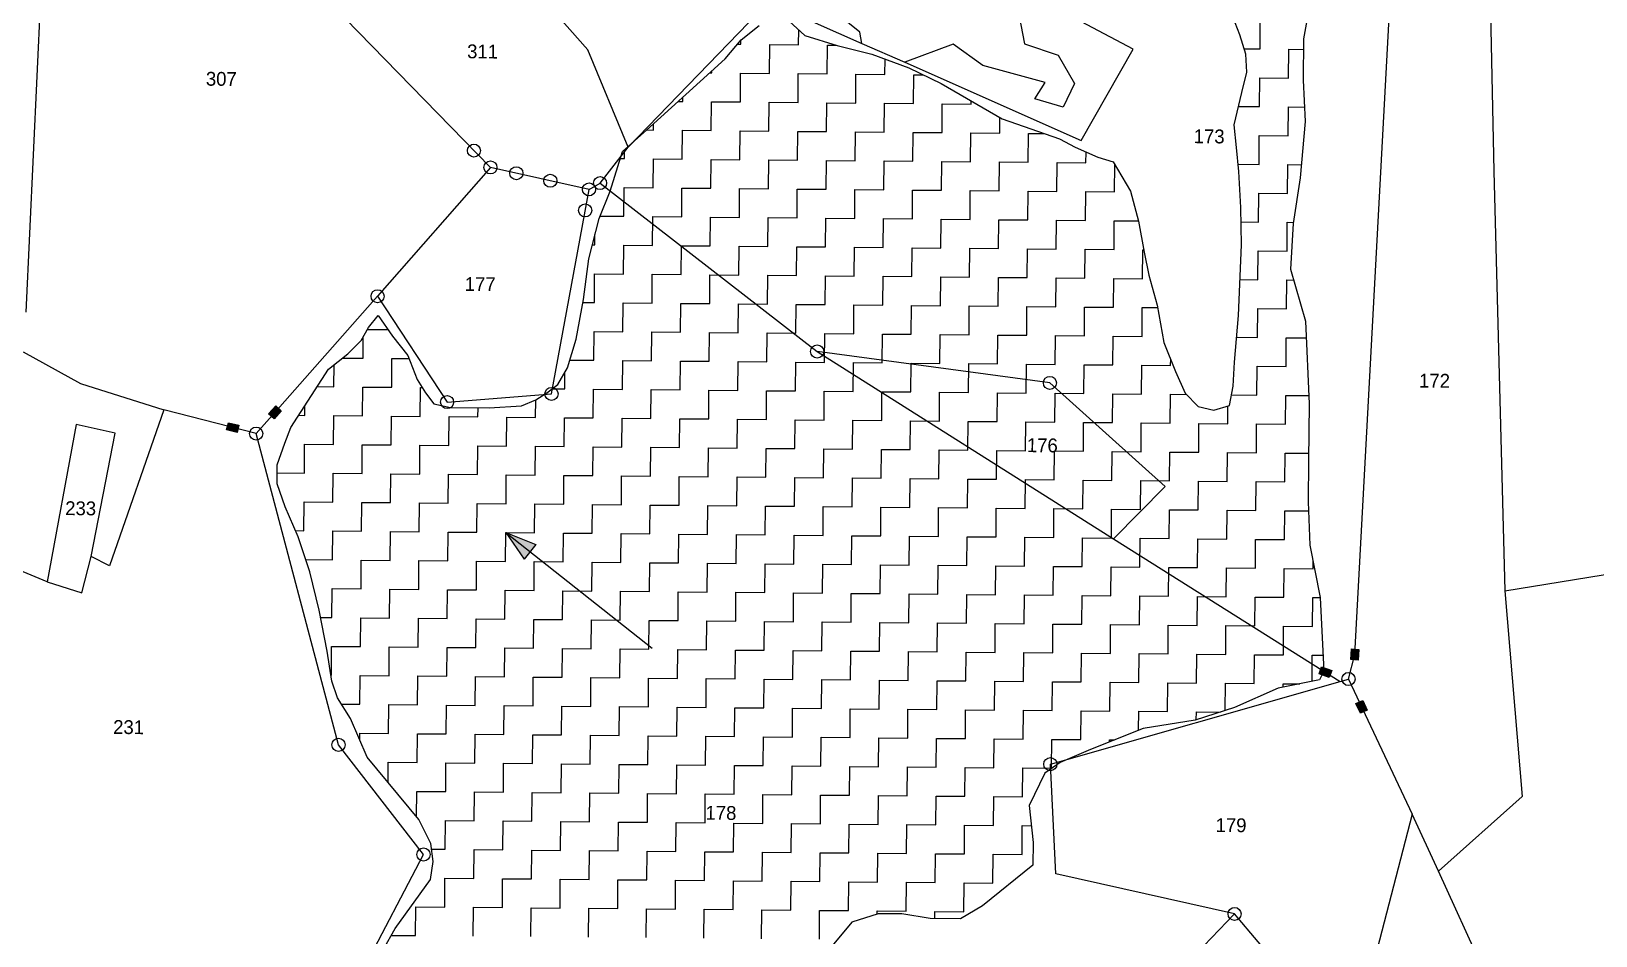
# Model space of a CAD drawing. Header units: metres. Extents: x 286188 to 288650, y 2015524 to 2018848.
# Drawn here: x 286714 to 287240, y 2017136 to 2017440 of the extents above; entities that cross this region are included whole.
import ezdxf
from ezdxf.enums import TextEntityAlignment as Align

# ---------------------------------------------------------------- set-up
doc = ezdxf.new("R2010")
doc.units = ezdxf.units.M
doc.header["$MEASUREMENT"] = 0
for name, color, linetype in [('POLY_HATCH', 12, 'Continuous'), ('POLY_PARCEL', 6, 'Continuous'), ('TEXT_PARCEL', 7, 'Continuous')]:
    doc.layers.add(name, color=color, linetype=linetype)
doc.styles.add('TEXT_MAP', font='', dxfattribs={"height": 1.8})
doc.styles.get('TEXT_MAP').set_extended_font_data('Kruti Dev 050')

msp = doc.modelspace()

# ---------------------------------------------------------------- hatches: boundary and pattern name
for points in [[(286798.51, 2017312.84), (286796.65, 2017314.48), (286794.27, 2017311.79), (286796.13, 2017310.14)], [(286780.77, 2017308.86), (286780.15, 2017306.45), (286783.64, 2017305.56), (286784.26, 2017307.97)], [(287160.74, 2017232.67), (287158.26, 2017232.8), (287158.07, 2017229.21), (287160.55, 2017229.07)], [(287148.23, 2017226.79), (287147.36, 2017224.46), (287150.73, 2017223.21), (287151.6, 2017225.54)], [(287161.3, 2017211.19), (287163.55, 2017212.25), (287162.02, 2017215.5), (287159.76, 2017214.44)]]:
    msp.add_hatch(color=256).paths.add_polyline_path(points)
h = msp.add_hatch(color=256)
h.paths.add_polyline_path([(286882.13, 2017265.48), (286884.11, 2017267.97), (286873.96, 2017271.93)])
h.paths.add_polyline_path([(286873.96, 2017271.93), (286880.16, 2017262.98), (286882.13, 2017265.48)])

# ---------------------------------------------------------------- linework, layer by layer
for points in [[(286794.27, 2017311.79), (286796.65, 2017314.48), (286798.51, 2017312.84), (286796.13, 2017310.14)], [(286783.64, 2017305.56), (286780.15, 2017306.45), (286780.77, 2017308.86), (286784.26, 2017307.97)], [(287158.07, 2017229.21), (287158.26, 2017232.8), (287160.74, 2017232.67), (287160.55, 2017229.07)], [(287150.73, 2017223.21), (287147.36, 2017224.46), (287148.23, 2017226.79), (287151.6, 2017225.54)], [(287162.02, 2017215.5), (287163.55, 2017212.25), (287161.3, 2017211.19), (287159.76, 2017214.44)]]:
    msp.add_lwpolyline(points, close=True)
for points in [[(286873.96, 2017271.93), (286923.17, 2017233.04)], [(286873.96, 2017271.93), (286880.16, 2017262.98)], [(286873.96, 2017271.93), (286884.11, 2017267.97)], [(286884.11, 2017267.97), (286880.16, 2017262.98)]]:
    msp.add_lwpolyline(points)
for centre in [(286863.28, 2017400.3), (286868.8, 2017394.65), (286877.53, 2017392.71), (286888.95, 2017390.17), (286901.95, 2017387.28), (286905.66, 2017389.4), (286900.65, 2017380.22), (286830.88, 2017351.35), (286978.65, 2017332.8), (286889.33, 2017318.54), (287056.89, 2017322.23), (286854.24, 2017315.79), (286790.07, 2017305.19), (287157.24, 2017222.7), (286817.75, 2017200.57), (287057.03, 2017194.09), (286846.33, 2017163.73), (287118.97, 2017143.73)]:
    msp.add_circle(centre, 2.2)
at = {"layer": 'POLY_HATCH'}
for p, q in [((287144.47, 2017451), (287142.16, 2017437.88)), ((286953.07, 2017437.54), (286959.17, 2017442.33)), ((286969.27, 2017443.85), (286974.47, 2017438.96)), ((287120.75, 2017439.22), (287118.39, 2017445.29)), ((286947.77, 2017431.14), (286953.07, 2017437.54)), ((286974.47, 2017438.96), (286985.33, 2017435.64)), ((287122.71, 2017432.75), (287120.75, 2017439.22)), ((287142.16, 2017437.88), (287142.04, 2017424)), ((286921.33, 2017407.18), (286947.77, 2017431.14)), ((286985.33, 2017435.64), (286997.01, 2017432.71)), ((286997.01, 2017432.71), (287009.48, 2017428.16)), ((287123.06, 2017426.69), (287122.71, 2017432.75)), ((287009.48, 2017428.16), (287020.32, 2017422.82)), ((287121.38, 2017419.85), (287123.06, 2017426.69)), ((287020.32, 2017422.82), (287040.79, 2017410.94)), ((287142.04, 2017424), (287142.64, 2017410.12)), ((287118.87, 2017408.99), (287121.38, 2017419.85)), ((287040.79, 2017410.94), (287060.1, 2017404.32)), ((287142.64, 2017410.12), (287141.01, 2017391.15)), ((286913.19, 2017400), (286921.33, 2017407.18)), ((287060.1, 2017404.32), (287065.32, 2017401.45)), ((287119.6, 2017401.32), (287118.87, 2017408.99)), ((286909.04, 2017386.73), (286913.19, 2017400)), ((287065.32, 2017401.45), (287072.95, 2017398.15)), ((287120.34, 2017393.25), (287119.6, 2017401.32)), ((287072.95, 2017398.15), (287078.18, 2017396.49)), ((287078.18, 2017396.49), (287083.96, 2017386.72)), ((287121.03, 2017381.15), (287120.34, 2017393.25)), ((287141.01, 2017391.15), (287138.68, 2017375.83)), ((286905.32, 2017377.49), (286909.04, 2017386.73)), ((287083.96, 2017386.72), (287086.7, 2017376.62)), ((287121.33, 2017368.64), (287121.03, 2017381.15)), ((286901.89, 2017363.96), (286905.32, 2017377.49)), ((287086.7, 2017376.62), (287088.62, 2017366.12)), ((287138.68, 2017375.83), (287137.81, 2017360.5)), ((287120.3, 2017344.86), (287121.33, 2017368.64)), ((286900.15, 2017350.27), (286901.89, 2017363.96)), ((287088.62, 2017366.12), (287090.16, 2017358.44)), ((287090.16, 2017358.44), (287092.9, 2017348.33)), ((287137.81, 2017360.5), (287142.77, 2017342.93)), ((286897.61, 2017336.98), (286900.15, 2017350.27)), ((287092.9, 2017348.33), (287095.21, 2017335.81)), ((286827.84, 2017340.84), (286831.11, 2017344.84)), ((286831.11, 2017344.84), (286835.89, 2017337.94)), ((287118.95, 2017329.15), (287120.3, 2017344.86)), ((287142.77, 2017342.93), (287143.98, 2017315.16)), ((286820.9, 2017332.03), (286825.38, 2017336.43)), ((286825.38, 2017336.43), (286827.84, 2017340.84)), ((286835.89, 2017337.94), (286841.07, 2017331.44)), ((286894.7, 2017327.33), (286897.61, 2017336.98)), ((287095.21, 2017335.81), (287099.15, 2017326.1)), ((286814.4, 2017326.85), (286820.9, 2017332.03)), ((286841.07, 2017331.44), (286844.23, 2017323.35)), ((286801.72, 2017307.2), (286814.4, 2017326.85)), ((286891.42, 2017321.71), (286894.7, 2017327.33)), ((287099.15, 2017326.1), (287102.31, 2017318.81)), ((287118.47, 2017321.09), (287118.95, 2017329.15)), ((286844.23, 2017323.35), (286847.01, 2017318.89)), ((286887.76, 2017318.93), (286891.42, 2017321.71)), ((287117.21, 2017314.64), (287118.47, 2017321.09)), ((286847.01, 2017318.89), (286849.8, 2017315.24)), ((286849.8, 2017315.24), (286855.44, 2017313.97)), ((286879.25, 2017314.57), (286884.11, 2017316.54)), ((286884.11, 2017316.54), (286887.76, 2017318.93)), ((287102.31, 2017318.81), (287106.71, 2017314.34)), ((287143.98, 2017315.16), (287143.81, 2017296.18)), ((286855.44, 2017313.97), (286868.35, 2017313.86)), ((286868.35, 2017313.86), (286879.25, 2017314.57)), ((287106.71, 2017314.34), (287111.95, 2017313.08)), ((287111.95, 2017313.08), (287117.21, 2017314.64)), ((286799.65, 2017301.98), (286801.72, 2017307.2)), ((286797.17, 2017294.74), (286799.65, 2017301.98)), ((286797.11, 2017288.29), (286797.17, 2017294.74)), ((287143.81, 2017296.18), (287143.68, 2017282.3)), ((286799.86, 2017280.6), (286797.11, 2017288.29)), ((286804.21, 2017270.48), (286799.86, 2017280.6)), ((287143.68, 2017282.3), (287144.28, 2017267.69)), ((286808.14, 2017258.75), (286804.21, 2017270.48)), ((287144.28, 2017267.69), (287147.77, 2017250.13)), ((286811.25, 2017245.82), (286808.14, 2017258.75)), ((287147.77, 2017250.13), (287149.01, 2017225.29)), ((286813.95, 2017232.09), (286811.25, 2017245.82)), ((286815.47, 2017221.99), (286813.95, 2017232.09)), ((286817.44, 2017216.33), (286815.47, 2017221.99)), ((287147.52, 2017222.38), (287133.61, 2017219.58)), ((287149.01, 2017225.29), (287147.52, 2017222.38)), ((286821.81, 2017209.43), (286817.44, 2017216.33)), ((287133.61, 2017219.58), (287118.94, 2017213.14)), ((287118.94, 2017213.14), (287105.75, 2017208.88)), ((286827.35, 2017196.48), (286821.81, 2017209.43)), ((287088.18, 2017206.12), (287070.58, 2017198.97)), ((287105.75, 2017208.88), (287088.18, 2017206.12)), ((286844.8, 2017175.49), (286827.35, 2017196.48)), ((287060.31, 2017194.68), (287055.16, 2017191.08)), ((287070.58, 2017198.97), (287060.31, 2017194.68)), ((287055.16, 2017191.08), (287049.95, 2017180.17)), ((287049.95, 2017180.17), (287051.3, 2017167.74)), ((286848.76, 2017167.39), (286844.8, 2017175.49)), ((287051.3, 2017167.74), (287051.15, 2017160.15)), ((286849.52, 2017161.33), (286848.76, 2017167.39)), ((286848.65, 2017155.29), (286849.52, 2017161.33)), ((287051.15, 2017160.15), (287034.22, 2017146.43)), ((286836.81, 2017138.86), (286848.65, 2017155.29)), ((286999.11, 2017143.82), (286990.32, 2017140.98)), ((287007.15, 2017143.75), (286999.11, 2017143.82)), ((287016.64, 2017142.2), (287007.15, 2017143.75)), ((287026.87, 2017142.11), (287016.64, 2017142.2)), ((287034.22, 2017146.43), (287026.87, 2017142.11)), ((286824.51, 2017117.2), (286836.81, 2017138.86)), ((286990.32, 2017140.98), (286983.67, 2017133.01))]:
    msp.add_line(p, q, dxfattribs=at)
at = {"layer": 'POLY_HATCH', "linetype": 'Continuous'}
for p, q in [((287127.52, 2017434.47), (287127.61, 2017444.16)), ((286951.84, 2017436.05), (286953.01, 2017436.04)), ((286953.01, 2017436.04), (286953.02, 2017437.48)), ((286962.62, 2017426.26), (286962.71, 2017435.96)), ((286962.71, 2017435.96), (286972.4, 2017435.87)), ((286972.4, 2017435.87), (286972.45, 2017440.86)), ((286982.01, 2017426.09), (286982.1, 2017435.78)), ((286982.1, 2017435.78), (286984.96, 2017435.75)), ((287001.4, 2017425.91), (287001.45, 2017431.09)), ((287122.18, 2017434.51), (287127.52, 2017434.47)), ((287137.13, 2017424.68), (287137.21, 2017434.38)), ((287137.21, 2017434.38), (287142.13, 2017434.33)), ((286942.59, 2017426.44), (286943.23, 2017426.44)), ((286943.23, 2017426.44), (286943.23, 2017427.03)), ((286952.84, 2017416.65), (286952.92, 2017426.35)), ((286952.92, 2017426.35), (286962.62, 2017426.26)), ((286972.23, 2017416.48), (286972.31, 2017426.17)), ((286972.31, 2017426.17), (286982.01, 2017426.09)), ((286991.62, 2017416.3), (286991.7, 2017426)), ((286991.7, 2017426), (287001.4, 2017425.91)), ((287011.01, 2017416.13), (287011.09, 2017425.82)), ((287011.09, 2017425.82), (287014.29, 2017425.79)), ((287127.34, 2017415.08), (287127.43, 2017424.77)), ((287127.43, 2017424.77), (287137.13, 2017424.68)), ((286931.99, 2017416.84), (286933.45, 2017416.83)), ((286933.45, 2017416.83), (286933.46, 2017418.17)), ((286943.05, 2017407.05), (286943.14, 2017416.74)), ((286943.14, 2017416.74), (286952.84, 2017416.65)), ((286962.44, 2017406.87), (286962.53, 2017416.57)), ((286962.53, 2017416.57), (286972.23, 2017416.48)), ((286981.83, 2017406.7), (286981.92, 2017416.39)), ((286981.92, 2017416.39), (286991.62, 2017416.3)), ((287001.22, 2017406.52), (287001.31, 2017416.22)), ((287001.31, 2017416.22), (287011.01, 2017416.13)), ((287020.61, 2017406.35), (287020.7, 2017416.04)), ((287020.7, 2017416.04), (287030.4, 2017415.95)), ((287030.4, 2017415.95), (287030.4, 2017416.97)), ((287120.29, 2017415.14), (287127.34, 2017415.08)), ((287136.95, 2017405.29), (287137.04, 2017414.99)), ((287137.04, 2017414.99), (287142.43, 2017414.94)), ((287040, 2017406.17), (287040.05, 2017411.37)), ((286921.39, 2017407.24), (286923.66, 2017407.22)), ((286923.66, 2017407.22), (286923.68, 2017409.32)), ((286933.27, 2017397.44), (286933.36, 2017407.13)), ((286933.36, 2017407.13), (286943.05, 2017407.05)), ((286952.66, 2017397.26), (286952.75, 2017406.96)), ((286952.75, 2017406.96), (286962.44, 2017406.87)), ((286972.05, 2017397.09), (286972.14, 2017406.78)), ((286972.14, 2017406.78), (286981.83, 2017406.7)), ((286991.44, 2017396.91), (286991.53, 2017406.61)), ((286991.53, 2017406.61), (287001.22, 2017406.52)), ((287010.83, 2017396.74), (287010.92, 2017406.43)), ((287010.92, 2017406.43), (287020.61, 2017406.35)), ((287030.22, 2017396.56), (287030.31, 2017406.26)), ((287030.31, 2017406.26), (287040, 2017406.17)), ((287049.61, 2017396.39), (287049.7, 2017406.08)), ((287049.7, 2017406.08), (287055.09, 2017406.03)), ((287127.17, 2017395.69), (287127.26, 2017405.38)), ((287127.26, 2017405.38), (287136.95, 2017405.29)), ((286913.88, 2017397.61), (286913.91, 2017400.63)), ((287069, 2017396.21), (287069.03, 2017399.84)), ((286912.45, 2017397.63), (286913.88, 2017397.61)), ((286923.49, 2017387.83), (286923.58, 2017397.53)), ((286923.58, 2017397.53), (286933.27, 2017397.44)), ((286942.88, 2017387.66), (286942.97, 2017397.35)), ((286942.97, 2017397.35), (286952.66, 2017397.26)), ((286962.27, 2017387.48), (286962.36, 2017397.18)), ((286962.36, 2017397.18), (286972.05, 2017397.09)), ((286981.66, 2017387.31), (286981.75, 2017397)), ((286981.75, 2017397), (286991.44, 2017396.91)), ((287001.05, 2017387.13), (287001.14, 2017396.83)), ((287001.14, 2017396.83), (287010.83, 2017396.74)), ((287020.44, 2017386.96), (287020.53, 2017396.65)), ((287020.53, 2017396.65), (287030.22, 2017396.56)), ((287039.83, 2017386.78), (287039.91, 2017396.48)), ((287039.91, 2017396.48), (287049.61, 2017396.39)), ((287059.22, 2017386.61), (287059.3, 2017396.3)), ((287059.3, 2017396.3), (287069, 2017396.21)), ((287078.61, 2017386.43), (287078.69, 2017395.64)), ((287120.11, 2017395.75), (287127.17, 2017395.69)), ((287136.78, 2017385.9), (287136.86, 2017395.6)), ((287136.86, 2017395.6), (287141.39, 2017395.56)), ((286913.71, 2017378.22), (286913.79, 2017387.92)), ((286913.79, 2017387.92), (286923.49, 2017387.83)), ((286933.1, 2017378.05), (286933.18, 2017387.74)), ((286933.18, 2017387.74), (286942.88, 2017387.66)), ((286952.49, 2017377.87), (286952.57, 2017387.57)), ((286952.57, 2017387.57), (286962.27, 2017387.48)), ((286971.88, 2017377.7), (286971.96, 2017387.39)), ((286971.96, 2017387.39), (286981.66, 2017387.31)), ((286991.27, 2017377.52), (286991.35, 2017387.22)), ((286991.35, 2017387.22), (287001.05, 2017387.13)), ((287010.66, 2017377.35), (287010.74, 2017387.04)), ((287010.74, 2017387.04), (287020.44, 2017386.96)), ((287030.04, 2017377.17), (287030.13, 2017386.87)), ((287030.13, 2017386.87), (287039.83, 2017386.78)), ((287049.43, 2017377), (287049.52, 2017386.69)), ((287049.52, 2017386.69), (287059.22, 2017386.61)), ((287068.82, 2017376.82), (287068.91, 2017386.52)), ((287068.91, 2017386.52), (287078.61, 2017386.43)), ((287126.99, 2017376.3), (287127.08, 2017385.99)), ((287127.08, 2017385.99), (287136.78, 2017385.9)), ((286905.65, 2017378.3), (286913.71, 2017378.22)), ((286923.31, 2017368.44), (286923.4, 2017378.14)), ((286923.4, 2017378.14), (286933.1, 2017378.05)), ((286942.7, 2017368.27), (286942.79, 2017377.96)), ((286942.79, 2017377.96), (286952.49, 2017377.87)), ((286962.09, 2017368.09), (286962.18, 2017377.79)), ((286962.18, 2017377.79), (286971.88, 2017377.7)), ((286981.48, 2017367.92), (286981.57, 2017377.61)), ((286981.57, 2017377.61), (286991.27, 2017377.52)), ((287000.87, 2017367.74), (287000.96, 2017377.44)), ((287000.96, 2017377.44), (287010.66, 2017377.35)), ((287020.26, 2017367.57), (287020.35, 2017377.26)), ((287020.35, 2017377.26), (287030.04, 2017377.17)), ((287039.65, 2017367.39), (287039.74, 2017377.09)), ((287039.74, 2017377.09), (287049.43, 2017377)), ((287059.04, 2017367.22), (287059.13, 2017376.91)), ((287059.13, 2017376.91), (287068.82, 2017376.82)), ((287078.43, 2017367.04), (287078.52, 2017376.74)), ((287078.52, 2017376.74), (287086.69, 2017376.66)), ((287121.15, 2017376.35), (287126.99, 2017376.3)), ((287136.6, 2017366.52), (287136.69, 2017376.21)), ((287136.69, 2017376.21), (287138.73, 2017376.19)), ((286903.07, 2017368.62), (286903.92, 2017368.62)), ((286903.92, 2017368.62), (286903.96, 2017372.1)), ((286913.53, 2017358.83), (286913.62, 2017368.53)), ((286913.62, 2017368.53), (286923.31, 2017368.44)), ((286932.92, 2017358.66), (286933.01, 2017368.35)), ((286933.01, 2017368.35), (286942.7, 2017368.27)), ((286952.31, 2017358.48), (286952.4, 2017368.18)), ((286952.4, 2017368.18), (286962.09, 2017368.09)), ((286971.7, 2017358.31), (286971.79, 2017368)), ((286971.79, 2017368), (286981.48, 2017367.92)), ((286991.09, 2017358.13), (286991.18, 2017367.83)), ((286991.18, 2017367.83), (287000.87, 2017367.74)), ((287010.48, 2017357.96), (287010.57, 2017367.65)), ((287010.57, 2017367.65), (287020.26, 2017367.57)), ((287029.87, 2017357.78), (287029.96, 2017367.48)), ((287029.96, 2017367.48), (287039.65, 2017367.39)), ((287049.26, 2017357.61), (287049.35, 2017367.3)), ((287049.35, 2017367.3), (287059.04, 2017367.22)), ((287068.65, 2017357.43), (287068.74, 2017367.13)), ((287068.74, 2017367.13), (287078.43, 2017367.04)), ((287088.04, 2017357.26), (287088.13, 2017366.95)), ((287088.13, 2017366.95), (287088.47, 2017366.95)), ((287126.82, 2017356.91), (287126.91, 2017366.6)), ((287126.91, 2017366.6), (287136.6, 2017366.52)), ((286903.75, 2017349.23), (286903.84, 2017358.92)), ((286903.84, 2017358.92), (286913.53, 2017358.83)), ((286923.14, 2017349.05), (286923.23, 2017358.75)), ((286923.23, 2017358.75), (286932.92, 2017358.66)), ((286942.53, 2017348.88), (286942.62, 2017358.57)), ((286942.62, 2017358.57), (286952.31, 2017358.48)), ((286961.92, 2017348.7), (286962.01, 2017358.4)), ((286962.01, 2017358.4), (286971.7, 2017358.31)), ((286981.31, 2017348.53), (286981.4, 2017358.22)), ((286981.4, 2017358.22), (286991.09, 2017358.13)), ((287000.7, 2017348.35), (287000.79, 2017358.05)), ((287000.79, 2017358.05), (287010.48, 2017357.96)), ((287020.09, 2017348.18), (287020.17, 2017357.87)), ((287020.17, 2017357.87), (287029.87, 2017357.78)), ((287039.48, 2017348), (287039.56, 2017357.7)), ((287039.56, 2017357.7), (287049.26, 2017357.61)), ((287058.87, 2017347.83), (287058.95, 2017357.52)), ((287058.95, 2017357.52), (287068.65, 2017357.43)), ((287078.26, 2017347.65), (287078.34, 2017357.35)), ((287078.34, 2017357.35), (287088.04, 2017357.26)), ((287120.82, 2017356.96), (287126.82, 2017356.91)), ((287136.43, 2017347.13), (287136.51, 2017356.82)), ((287136.51, 2017356.82), (287138.85, 2017356.8)), ((286899.96, 2017349.26), (286903.75, 2017349.23)), ((286913.36, 2017339.44), (286913.44, 2017349.14)), ((286913.44, 2017349.14), (286923.14, 2017349.05)), ((286932.75, 2017339.27), (286932.83, 2017348.96)), ((286932.83, 2017348.96), (286942.53, 2017348.88)), ((286952.14, 2017339.09), (286952.22, 2017348.79)), ((286952.22, 2017348.79), (286961.92, 2017348.7)), ((286971.53, 2017338.92), (286971.61, 2017348.61)), ((286971.61, 2017348.61), (286981.31, 2017348.53)), ((286990.92, 2017338.74), (286991, 2017348.44)), ((286991, 2017348.44), (287000.7, 2017348.35)), ((287010.3, 2017338.57), (287010.39, 2017348.26)), ((287010.39, 2017348.26), (287020.09, 2017348.18)), ((287029.69, 2017338.39), (287029.78, 2017348.09)), ((287029.78, 2017348.09), (287039.48, 2017348)), ((287049.08, 2017338.22), (287049.17, 2017347.91)), ((287049.17, 2017347.91), (287058.87, 2017347.83)), ((287068.47, 2017338.04), (287068.56, 2017347.74)), ((287068.56, 2017347.74), (287078.26, 2017347.65)), ((287087.86, 2017337.87), (287087.95, 2017347.56)), ((287087.95, 2017347.56), (287093.05, 2017347.52)), ((287126.64, 2017337.52), (287126.73, 2017347.21)), ((287126.73, 2017347.21), (287136.43, 2017347.13)), ((286826.02, 2017330.54), (286826.08, 2017337.68)), ((286827.5, 2017340.22), (286834.35, 2017340.16)), ((286903.57, 2017329.84), (286903.66, 2017339.53)), ((286903.66, 2017339.53), (286913.36, 2017339.44)), ((286922.96, 2017329.66), (286923.05, 2017339.36)), ((286923.05, 2017339.36), (286932.75, 2017339.27)), ((286942.35, 2017329.49), (286942.44, 2017339.18)), ((286942.44, 2017339.18), (286952.14, 2017339.09)), ((286961.74, 2017329.31), (286961.83, 2017339.01)), ((286961.83, 2017339.01), (286971.53, 2017338.92)), ((286981.13, 2017329.14), (286981.22, 2017338.83)), ((286981.22, 2017338.83), (286990.92, 2017338.74)), ((287000.52, 2017328.96), (287000.61, 2017338.66)), ((287000.61, 2017338.66), (287010.3, 2017338.57)), ((287019.91, 2017328.79), (287020, 2017338.48)), ((287020, 2017338.48), (287029.69, 2017338.39)), ((287039.3, 2017328.61), (287039.39, 2017338.31)), ((287039.39, 2017338.31), (287049.08, 2017338.22)), ((287058.69, 2017328.44), (287058.78, 2017338.13)), ((287058.78, 2017338.13), (287068.47, 2017338.04)), ((287078.08, 2017328.26), (287078.17, 2017337.96)), ((287078.17, 2017337.96), (287087.86, 2017337.87)), ((287119.68, 2017337.58), (287126.64, 2017337.52)), ((287136.25, 2017327.74), (287136.34, 2017337.43)), ((287136.34, 2017337.43), (287143.01, 2017337.37)), ((286819.11, 2017330.6), (286826.02, 2017330.54)), ((286816.23, 2017320.93), (286816.3, 2017328.36)), ((286835.62, 2017320.76), (286835.71, 2017330.45)), ((286835.71, 2017330.45), (286841.48, 2017330.4)), ((286893.79, 2017320.23), (286893.84, 2017325.86)), ((286895.48, 2017329.91), (286903.57, 2017329.84)), ((286913.18, 2017320.06), (286913.27, 2017329.75)), ((286913.27, 2017329.75), (286922.96, 2017329.66)), ((286932.57, 2017319.88), (286932.66, 2017329.57)), ((286932.66, 2017329.57), (286942.35, 2017329.49)), ((286951.96, 2017319.7), (286952.05, 2017329.4)), ((286952.05, 2017329.4), (286961.74, 2017329.31)), ((286971.35, 2017319.53), (286971.44, 2017329.22)), ((286971.44, 2017329.22), (286981.13, 2017329.14)), ((286990.74, 2017319.35), (286990.83, 2017329.05)), ((286990.83, 2017329.05), (287000.52, 2017328.96)), ((287010.13, 2017319.18), (287010.22, 2017328.87)), ((287010.22, 2017328.87), (287019.91, 2017328.79)), ((287029.52, 2017319), (287029.61, 2017328.7)), ((287029.61, 2017328.7), (287039.3, 2017328.61)), ((287048.91, 2017318.83), (287049, 2017328.52)), ((287049, 2017328.52), (287058.69, 2017328.44)), ((287068.3, 2017318.65), (287068.39, 2017328.35)), ((287068.39, 2017328.35), (287078.08, 2017328.26)), ((287087.69, 2017318.48), (287087.78, 2017328.17)), ((287087.78, 2017328.17), (287097.47, 2017328.09)), ((287097.47, 2017328.09), (287097.49, 2017330.19)), ((287126.47, 2017318.13), (287126.56, 2017327.82)), ((287126.56, 2017327.82), (287136.25, 2017327.74)), ((286810.61, 2017320.98), (286816.23, 2017320.93)), ((286825.84, 2017311.15), (286825.93, 2017320.84)), ((286825.93, 2017320.84), (286835.62, 2017320.76)), ((286845.23, 2017310.97), (286845.32, 2017320.67)), ((286845.32, 2017320.67), (286845.91, 2017320.66)), ((286889.52, 2017320.27), (286893.79, 2017320.23)), ((286903.4, 2017310.45), (286903.49, 2017320.14)), ((286903.49, 2017320.14), (286913.18, 2017320.06)), ((286884.01, 2017310.62), (286884.06, 2017316.52)), ((286922.79, 2017310.27), (286922.88, 2017319.97)), ((286922.88, 2017319.97), (286932.57, 2017319.88)), ((286942.18, 2017310.1), (286942.27, 2017319.79)), ((286942.27, 2017319.79), (286951.96, 2017319.7)), ((286961.57, 2017309.92), (286961.66, 2017319.62)), ((286961.66, 2017319.62), (286971.35, 2017319.53)), ((286980.96, 2017309.75), (286981.05, 2017319.44)), ((286981.05, 2017319.44), (286990.74, 2017319.35)), ((287000.35, 2017309.57), (287000.43, 2017319.27)), ((287000.43, 2017319.27), (287010.13, 2017319.18)), ((287019.74, 2017309.4), (287019.82, 2017319.09)), ((287019.82, 2017319.09), (287029.52, 2017319)), ((287039.13, 2017309.22), (287039.21, 2017318.92)), ((287039.21, 2017318.92), (287048.91, 2017318.83)), ((287058.52, 2017309.05), (287058.6, 2017318.74)), ((287058.6, 2017318.74), (287068.3, 2017318.65)), ((287077.91, 2017308.87), (287077.99, 2017318.57)), ((287077.99, 2017318.57), (287087.69, 2017318.48)), ((287097.3, 2017308.7), (287097.38, 2017318.39)), ((287097.38, 2017318.39), (287102.78, 2017318.34)), ((287117.91, 2017318.21), (287126.47, 2017318.13)), ((287136.08, 2017308.35), (287136.16, 2017318.04)), ((287136.16, 2017318.04), (287143.86, 2017317.97)), ((286804.39, 2017311.34), (286806.45, 2017311.32)), ((286806.45, 2017311.32), (286806.48, 2017314.58)), ((286816.06, 2017301.54), (286816.15, 2017311.24)), ((286816.15, 2017311.24), (286825.84, 2017311.15)), ((286835.45, 2017301.37), (286835.54, 2017311.06)), ((286835.54, 2017311.06), (286845.23, 2017310.97)), ((286854.84, 2017301.19), (286854.92, 2017310.89)), ((286854.92, 2017310.89), (286864.62, 2017310.8)), ((286864.62, 2017310.8), (286864.65, 2017313.89)), ((286874.23, 2017301.02), (286874.31, 2017310.71)), ((286874.31, 2017310.71), (286884.01, 2017310.62)), ((286893.62, 2017300.84), (286893.7, 2017310.54)), ((286893.7, 2017310.54), (286903.4, 2017310.45)), ((286913.01, 2017300.67), (286913.09, 2017310.36)), ((286913.09, 2017310.36), (286922.79, 2017310.27)), ((286932.4, 2017300.49), (286932.48, 2017310.19)), ((286932.48, 2017310.19), (286942.18, 2017310.1)), ((286951.79, 2017300.32), (286951.87, 2017310.01)), ((286951.87, 2017310.01), (286961.57, 2017309.92)), ((286971.18, 2017300.14), (286971.26, 2017309.83)), ((286971.26, 2017309.83), (286980.96, 2017309.75)), ((286990.56, 2017299.96), (286990.65, 2017309.66)), ((286990.65, 2017309.66), (287000.35, 2017309.57)), ((287009.95, 2017299.79), (287010.04, 2017309.48)), ((287010.04, 2017309.48), (287019.74, 2017309.4)), ((287116.69, 2017308.52), (287116.74, 2017314.51)), ((287029.34, 2017299.61), (287029.43, 2017309.31)), ((287029.43, 2017309.31), (287039.13, 2017309.22)), ((287048.73, 2017299.44), (287048.82, 2017309.13)), ((287048.82, 2017309.13), (287058.52, 2017309.05)), ((287068.12, 2017299.26), (287068.21, 2017308.96)), ((287068.21, 2017308.96), (287077.91, 2017308.87)), ((287087.51, 2017299.09), (287087.6, 2017308.78)), ((287087.6, 2017308.78), (287097.3, 2017308.7)), ((287106.9, 2017298.91), (287106.99, 2017308.61)), ((287106.99, 2017308.61), (287116.69, 2017308.52)), ((287126.29, 2017298.74), (287126.38, 2017308.43)), ((287126.38, 2017308.43), (287136.08, 2017308.35)), ((286806.28, 2017291.93), (286806.36, 2017301.63)), ((286806.36, 2017301.63), (286816.06, 2017301.54)), ((286825.67, 2017291.76), (286825.75, 2017301.45)), ((286825.75, 2017301.45), (286835.45, 2017301.37)), ((286845.05, 2017291.58), (286845.14, 2017301.28)), ((286845.14, 2017301.28), (286854.84, 2017301.19)), ((286864.44, 2017291.41), (286864.53, 2017301.1)), ((286864.53, 2017301.1), (286874.23, 2017301.02)), ((286883.83, 2017291.23), (286883.92, 2017300.93)), ((286883.92, 2017300.93), (286893.62, 2017300.84)), ((286903.22, 2017291.06), (286903.31, 2017300.75)), ((286903.31, 2017300.75), (286913.01, 2017300.67)), ((286922.61, 2017290.88), (286922.7, 2017300.58)), ((286922.7, 2017300.58), (286932.4, 2017300.49)), ((286942, 2017290.71), (286942.09, 2017300.4)), ((286942.09, 2017300.4), (286951.79, 2017300.32)), ((286961.39, 2017290.53), (286961.48, 2017300.23)), ((286961.48, 2017300.23), (286971.18, 2017300.14)), ((286980.78, 2017290.36), (286980.87, 2017300.05)), ((286980.87, 2017300.05), (286990.56, 2017299.96)), ((287000.17, 2017290.18), (287000.26, 2017299.88)), ((287000.26, 2017299.88), (287009.95, 2017299.79)), ((287019.56, 2017290.01), (287019.65, 2017299.7)), ((287019.65, 2017299.7), (287029.34, 2017299.61)), ((287038.95, 2017289.83), (287039.04, 2017299.53)), ((287039.04, 2017299.53), (287048.73, 2017299.44)), ((287058.34, 2017289.66), (287058.43, 2017299.35)), ((287058.43, 2017299.35), (287068.12, 2017299.26)), ((287077.73, 2017289.48), (287077.82, 2017299.18)), ((287077.82, 2017299.18), (287087.51, 2017299.09)), ((287097.12, 2017289.31), (287097.21, 2017299)), ((287097.21, 2017299), (287106.9, 2017298.91)), ((287116.51, 2017289.13), (287116.6, 2017298.83)), ((287116.6, 2017298.83), (287126.29, 2017298.74)), ((287135.9, 2017288.96), (287135.99, 2017298.65)), ((287135.99, 2017298.65), (287143.83, 2017298.58)), ((286797.14, 2017292.02), (286806.28, 2017291.93)), ((286815.88, 2017282.15), (286815.97, 2017291.85)), ((286815.97, 2017291.85), (286825.67, 2017291.76)), ((286835.27, 2017281.98), (286835.36, 2017291.67)), ((286835.36, 2017291.67), (286845.05, 2017291.58)), ((286854.66, 2017281.8), (286854.75, 2017291.5)), ((286854.75, 2017291.5), (286864.44, 2017291.41)), ((286874.05, 2017281.63), (286874.14, 2017291.32)), ((286874.14, 2017291.32), (286883.83, 2017291.23)), ((286893.44, 2017281.45), (286893.53, 2017291.15)), ((286893.53, 2017291.15), (286903.22, 2017291.06)), ((286912.83, 2017281.28), (286912.92, 2017290.97)), ((286912.92, 2017290.97), (286922.61, 2017290.88)), ((286932.22, 2017281.1), (286932.31, 2017290.8)), ((286932.31, 2017290.8), (286942, 2017290.71)), ((286951.61, 2017280.93), (286951.7, 2017290.62)), ((286951.7, 2017290.62), (286961.39, 2017290.53)), ((286971, 2017280.75), (286971.09, 2017290.45)), ((286971.09, 2017290.45), (286980.78, 2017290.36)), ((286990.39, 2017280.58), (286990.48, 2017290.27)), ((286990.48, 2017290.27), (287000.17, 2017290.18)), ((287009.78, 2017280.4), (287009.87, 2017290.09)), ((287009.87, 2017290.09), (287019.56, 2017290.01)), ((287029.17, 2017280.22), (287029.26, 2017289.92)), ((287029.26, 2017289.92), (287038.95, 2017289.83)), ((287048.56, 2017280.05), (287048.65, 2017289.74)), ((287048.65, 2017289.74), (287058.34, 2017289.66)), ((287067.95, 2017279.87), (287068.04, 2017289.57)), ((287068.04, 2017289.57), (287077.73, 2017289.48)), ((287087.34, 2017279.7), (287087.43, 2017289.39)), ((287087.43, 2017289.39), (287097.12, 2017289.31)), ((287106.73, 2017279.52), (287106.82, 2017289.22)), ((287106.82, 2017289.22), (287116.51, 2017289.13)), ((287126.12, 2017279.35), (287126.21, 2017289.04)), ((287126.21, 2017289.04), (287135.9, 2017288.96)), ((286806.1, 2017272.54), (286806.19, 2017282.24)), ((286806.19, 2017282.24), (286815.88, 2017282.15)), ((286825.49, 2017272.37), (286825.58, 2017282.06)), ((286825.58, 2017282.06), (286835.27, 2017281.98)), ((286844.88, 2017272.19), (286844.97, 2017281.89)), ((286844.97, 2017281.89), (286854.66, 2017281.8)), ((286864.27, 2017272.02), (286864.36, 2017281.71)), ((286864.36, 2017281.71), (286874.05, 2017281.63)), ((286883.66, 2017271.84), (286883.75, 2017281.54)), ((286883.75, 2017281.54), (286893.44, 2017281.45)), ((286903.05, 2017271.67), (286903.14, 2017281.36)), ((286903.14, 2017281.36), (286912.83, 2017281.28)), ((286922.44, 2017271.49), (286922.53, 2017281.19)), ((286922.53, 2017281.19), (286932.22, 2017281.1)), ((286941.83, 2017271.32), (286941.92, 2017281.01)), ((286941.92, 2017281.01), (286951.61, 2017280.93)), ((286961.22, 2017271.14), (286961.31, 2017280.84)), ((286961.31, 2017280.84), (286971, 2017280.75)), ((286980.61, 2017270.97), (286980.69, 2017280.66)), ((286980.69, 2017280.66), (286990.39, 2017280.58)), ((287000, 2017270.79), (287000.08, 2017280.49)), ((287000.08, 2017280.49), (287009.78, 2017280.4)), ((287019.39, 2017270.62), (287019.47, 2017280.31)), ((287019.47, 2017280.31), (287029.17, 2017280.22)), ((287038.78, 2017270.44), (287038.86, 2017280.14)), ((287038.86, 2017280.14), (287048.56, 2017280.05)), ((287058.17, 2017270.27), (287058.25, 2017279.96)), ((287058.25, 2017279.96), (287067.95, 2017279.87)), ((287077.56, 2017270.09), (287077.64, 2017279.79)), ((287077.64, 2017279.79), (287087.34, 2017279.7)), ((287096.95, 2017269.92), (287097.03, 2017279.61)), ((287097.03, 2017279.61), (287106.73, 2017279.52)), ((287116.34, 2017269.74), (287116.42, 2017279.44)), ((287116.42, 2017279.44), (287126.12, 2017279.35)), ((287135.72, 2017269.57), (287135.81, 2017279.26)), ((287135.81, 2017279.26), (287143.81, 2017279.19)), ((286803.31, 2017272.57), (286806.1, 2017272.54)), ((286815.71, 2017262.76), (286815.8, 2017272.46)), ((286815.8, 2017272.46), (286825.49, 2017272.37)), ((286835.1, 2017262.59), (286835.18, 2017272.28)), ((286835.18, 2017272.28), (286844.88, 2017272.19)), ((286854.49, 2017262.41), (286854.57, 2017272.11)), ((286854.57, 2017272.11), (286864.27, 2017272.02)), ((286873.88, 2017262.24), (286873.96, 2017271.93)), ((286873.96, 2017271.93), (286883.66, 2017271.84)), ((286893.27, 2017262.06), (286893.35, 2017271.76)), ((286893.35, 2017271.76), (286903.05, 2017271.67)), ((286912.66, 2017261.89), (286912.74, 2017271.58)), ((286912.74, 2017271.58), (286922.44, 2017271.49)), ((286932.05, 2017261.71), (286932.13, 2017271.41)), ((286932.13, 2017271.41), (286941.83, 2017271.32)), ((286951.44, 2017261.54), (286951.52, 2017271.23)), ((286951.52, 2017271.23), (286961.22, 2017271.14)), ((286970.82, 2017261.36), (286970.91, 2017271.06)), ((286970.91, 2017271.06), (286980.61, 2017270.97)), ((286990.21, 2017261.19), (286990.3, 2017270.88)), ((286990.3, 2017270.88), (287000, 2017270.79)), ((287009.6, 2017261.01), (287009.69, 2017270.71)), ((287009.69, 2017270.71), (287019.39, 2017270.62)), ((287028.99, 2017260.84), (287029.08, 2017270.53)), ((287029.08, 2017270.53), (287038.78, 2017270.44)), ((287048.38, 2017260.66), (287048.47, 2017270.35)), ((287048.47, 2017270.35), (287058.17, 2017270.27)), ((287067.77, 2017260.48), (287067.86, 2017270.18)), ((287067.86, 2017270.18), (287077.56, 2017270.09)), ((287087.16, 2017260.31), (287087.25, 2017270)), ((287087.25, 2017270), (287096.95, 2017269.92)), ((287106.55, 2017260.13), (287106.64, 2017269.83)), ((287106.64, 2017269.83), (287116.34, 2017269.74)), ((287125.94, 2017259.96), (287126.03, 2017269.65)), ((287126.03, 2017269.65), (287135.72, 2017269.57)), ((286806.77, 2017262.84), (286815.71, 2017262.76)), ((286825.31, 2017252.98), (286825.4, 2017262.67)), ((286825.4, 2017262.67), (286835.1, 2017262.59)), ((286844.7, 2017252.8), (286844.79, 2017262.5)), ((286844.79, 2017262.5), (286854.49, 2017262.41)), ((286864.09, 2017252.63), (286864.18, 2017262.32)), ((286864.18, 2017262.32), (286873.88, 2017262.24)), ((286883.48, 2017252.45), (286883.57, 2017262.15)), ((286883.57, 2017262.15), (286893.27, 2017262.06)), ((287145.33, 2017259.78), (287145.35, 2017262.29)), ((286902.87, 2017252.28), (286902.96, 2017261.97)), ((286902.96, 2017261.97), (286912.66, 2017261.89)), ((286922.26, 2017252.1), (286922.35, 2017261.8)), ((286922.35, 2017261.8), (286932.05, 2017261.71)), ((286941.65, 2017251.93), (286941.74, 2017261.62)), ((286941.74, 2017261.62), (286951.44, 2017261.54)), ((286961.04, 2017251.75), (286961.13, 2017261.45)), ((286961.13, 2017261.45), (286970.82, 2017261.36)), ((286980.43, 2017251.58), (286980.52, 2017261.27)), ((286980.52, 2017261.27), (286990.21, 2017261.19)), ((286999.82, 2017251.4), (286999.91, 2017261.1)), ((286999.91, 2017261.1), (287009.6, 2017261.01)), ((287019.21, 2017251.23), (287019.3, 2017260.92)), ((287019.3, 2017260.92), (287028.99, 2017260.84)), ((287038.6, 2017251.05), (287038.69, 2017260.75)), ((287038.69, 2017260.75), (287048.38, 2017260.66)), ((287057.99, 2017250.88), (287058.08, 2017260.57)), ((287058.08, 2017260.57), (287067.77, 2017260.48)), ((287077.38, 2017250.7), (287077.47, 2017260.4)), ((287077.47, 2017260.4), (287087.16, 2017260.31)), ((287096.77, 2017250.53), (287096.86, 2017260.22)), ((287096.86, 2017260.22), (287106.55, 2017260.13)), ((287116.16, 2017250.35), (287116.25, 2017260.05)), ((287116.25, 2017260.05), (287125.94, 2017259.96)), ((287135.55, 2017250.18), (287135.64, 2017259.87)), ((287135.64, 2017259.87), (287145.33, 2017259.78)), ((286815.53, 2017243.37), (286815.62, 2017253.07)), ((286815.62, 2017253.07), (286825.31, 2017252.98)), ((286834.92, 2017243.2), (286835.01, 2017252.89)), ((286835.01, 2017252.89), (286844.7, 2017252.8)), ((286854.31, 2017243.02), (286854.4, 2017252.72)), ((286854.4, 2017252.72), (286864.09, 2017252.63)), ((286873.7, 2017242.85), (286873.79, 2017252.54)), ((286873.79, 2017252.54), (286883.48, 2017252.45)), ((286893.09, 2017242.67), (286893.18, 2017252.37)), ((286893.18, 2017252.37), (286902.87, 2017252.28)), ((286912.48, 2017242.5), (286912.57, 2017252.19)), ((286912.57, 2017252.19), (286922.26, 2017252.1)), ((286931.87, 2017242.32), (286931.96, 2017252.02)), ((286931.96, 2017252.02), (286941.65, 2017251.93)), ((286951.26, 2017242.15), (286951.35, 2017251.84)), ((286951.35, 2017251.84), (286961.04, 2017251.75)), ((286970.65, 2017241.97), (286970.74, 2017251.67)), ((286970.74, 2017251.67), (286980.43, 2017251.58)), ((286990.04, 2017241.8), (286990.13, 2017251.49)), ((286990.13, 2017251.49), (286999.82, 2017251.4)), ((287009.43, 2017241.62), (287009.52, 2017251.32)), ((287009.52, 2017251.32), (287019.21, 2017251.23)), ((287028.82, 2017241.45), (287028.91, 2017251.14)), ((287028.91, 2017251.14), (287038.6, 2017251.05)), ((287048.21, 2017241.27), (287048.3, 2017250.97)), ((287048.3, 2017250.97), (287057.99, 2017250.88)), ((287067.6, 2017241.1), (287067.69, 2017250.79)), ((287067.69, 2017250.79), (287077.38, 2017250.7)), ((287086.99, 2017240.92), (287087.08, 2017250.61)), ((287087.08, 2017250.61), (287096.77, 2017250.53)), ((287106.38, 2017240.74), (287106.47, 2017250.44)), ((287106.47, 2017250.44), (287116.16, 2017250.35)), ((287125.77, 2017240.57), (287125.85, 2017250.26)), ((287125.85, 2017250.26), (287135.55, 2017250.18)), ((287145.16, 2017240.39), (287145.24, 2017250.09)), ((287145.24, 2017250.09), (287147.78, 2017250.07)), ((286811.72, 2017243.41), (286815.53, 2017243.37)), ((286825.14, 2017233.59), (286825.23, 2017243.28)), ((286825.23, 2017243.28), (286834.92, 2017243.2)), ((286844.53, 2017233.41), (286844.62, 2017243.11)), ((286844.62, 2017243.11), (286854.31, 2017243.02)), ((286863.92, 2017233.24), (286864.01, 2017242.93)), ((286864.01, 2017242.93), (286873.7, 2017242.85)), ((286883.31, 2017233.06), (286883.4, 2017242.76)), ((286883.4, 2017242.76), (286893.09, 2017242.67)), ((286902.7, 2017232.89), (286902.79, 2017242.58)), ((286902.79, 2017242.58), (286912.48, 2017242.5)), ((286922.09, 2017232.71), (286922.18, 2017242.41)), ((286922.18, 2017242.41), (286931.87, 2017242.32)), ((286941.48, 2017232.54), (286941.57, 2017242.23)), ((286941.57, 2017242.23), (286951.26, 2017242.15)), ((286960.87, 2017232.36), (286960.95, 2017242.06)), ((286960.95, 2017242.06), (286970.65, 2017241.97)), ((286980.26, 2017232.19), (286980.34, 2017241.88)), ((286980.34, 2017241.88), (286990.04, 2017241.8)), ((286999.65, 2017232.01), (286999.73, 2017241.71)), ((286999.73, 2017241.71), (287009.43, 2017241.62)), ((287019.04, 2017231.84), (287019.12, 2017241.53)), ((287019.12, 2017241.53), (287028.82, 2017241.45)), ((287038.43, 2017231.66), (287038.51, 2017241.36)), ((287038.51, 2017241.36), (287048.21, 2017241.27)), ((287057.82, 2017231.49), (287057.9, 2017241.18)), ((287057.9, 2017241.18), (287067.6, 2017241.1)), ((287077.21, 2017231.31), (287077.29, 2017241.01)), ((287077.29, 2017241.01), (287086.99, 2017240.92)), ((287096.6, 2017231.14), (287096.68, 2017240.83)), ((287096.68, 2017240.83), (287106.38, 2017240.74)), ((287115.98, 2017230.96), (287116.07, 2017240.66)), ((287116.07, 2017240.66), (287125.77, 2017240.57)), ((287135.37, 2017230.79), (287135.46, 2017240.48)), ((287135.46, 2017240.48), (287145.16, 2017240.39)), ((286815.36, 2017223.98), (286815.44, 2017233.68)), ((286815.44, 2017233.68), (286825.14, 2017233.59)), ((286834.75, 2017223.81), (286834.83, 2017233.5)), ((286834.83, 2017233.5), (286844.53, 2017233.41)), ((286854.14, 2017223.63), (286854.22, 2017233.33)), ((286854.22, 2017233.33), (286863.92, 2017233.24)), ((286873.53, 2017223.46), (286873.61, 2017233.15)), ((286873.61, 2017233.15), (286883.31, 2017233.06)), ((286892.92, 2017223.28), (286893, 2017232.98)), ((286893, 2017232.98), (286902.7, 2017232.89)), ((286912.31, 2017223.11), (286912.39, 2017232.8)), ((286912.39, 2017232.8), (286922.09, 2017232.71)), ((286931.7, 2017222.93), (286931.78, 2017232.63)), ((286931.78, 2017232.63), (286941.48, 2017232.54)), ((286951.08, 2017222.76), (286951.17, 2017232.45)), ((286951.17, 2017232.45), (286960.87, 2017232.36)), ((286970.47, 2017222.58), (286970.56, 2017232.28)), ((286970.56, 2017232.28), (286980.26, 2017232.19)), ((286989.86, 2017222.41), (286989.95, 2017232.1)), ((286989.95, 2017232.1), (286999.65, 2017232.01)), ((287009.25, 2017222.23), (287009.34, 2017231.93)), ((287009.34, 2017231.93), (287019.04, 2017231.84)), ((287028.64, 2017222.06), (287028.73, 2017231.75)), ((287028.73, 2017231.75), (287038.43, 2017231.66)), ((287048.03, 2017221.88), (287048.12, 2017231.58)), ((287048.12, 2017231.58), (287057.82, 2017231.49)), ((287067.42, 2017221.71), (287067.51, 2017231.4)), ((287067.51, 2017231.4), (287077.21, 2017231.31)), ((287086.81, 2017221.53), (287086.9, 2017231.23)), ((287086.9, 2017231.23), (287096.6, 2017231.14)), ((287106.2, 2017221.36), (287106.29, 2017231.05)), ((287106.29, 2017231.05), (287115.98, 2017230.96)), ((287125.59, 2017221.18), (287125.68, 2017230.87)), ((287125.68, 2017230.87), (287135.37, 2017230.79)), ((287144.99, 2017221.87), (287145.07, 2017230.7)), ((287145.07, 2017230.7), (287148.74, 2017230.67)), ((286815.17, 2017223.98), (286815.36, 2017223.98)), ((286824.96, 2017214.2), (286825.05, 2017223.89)), ((286825.05, 2017223.89), (286834.75, 2017223.81)), ((286844.35, 2017214.02), (286844.44, 2017223.72)), ((286844.44, 2017223.72), (286854.14, 2017223.63)), ((286863.74, 2017213.85), (286863.83, 2017223.54)), ((286863.83, 2017223.54), (286873.53, 2017223.46)), ((286883.13, 2017213.67), (286883.22, 2017223.37)), ((286883.22, 2017223.37), (286892.92, 2017223.28)), ((286902.52, 2017213.5), (286902.61, 2017223.19)), ((286902.61, 2017223.19), (286912.31, 2017223.11)), ((286921.91, 2017213.32), (286922, 2017223.02)), ((286922, 2017223.02), (286931.7, 2017222.93)), ((286941.3, 2017213.15), (286941.39, 2017222.84)), ((286941.39, 2017222.84), (286951.08, 2017222.76)), ((286960.69, 2017212.97), (286960.78, 2017222.67)), ((286960.78, 2017222.67), (286970.47, 2017222.58)), ((286980.08, 2017212.8), (286980.17, 2017222.49)), ((286980.17, 2017222.49), (286989.86, 2017222.41)), ((286999.47, 2017212.62), (286999.56, 2017222.32)), ((286999.56, 2017222.32), (287009.25, 2017222.23)), ((287018.86, 2017212.45), (287018.95, 2017222.14)), ((287018.95, 2017222.14), (287028.64, 2017222.06)), ((287038.25, 2017212.27), (287038.34, 2017221.97)), ((287038.34, 2017221.97), (287048.03, 2017221.88)), ((287057.64, 2017212.1), (287057.73, 2017221.79)), ((287057.73, 2017221.79), (287067.42, 2017221.71)), ((287077.03, 2017211.92), (287077.12, 2017221.62)), ((287077.12, 2017221.62), (287086.81, 2017221.53)), ((287096.42, 2017211.75), (287096.51, 2017221.44)), ((287096.51, 2017221.44), (287106.2, 2017221.36)), ((287115.81, 2017212.13), (287115.9, 2017221.27)), ((287115.9, 2017221.27), (287125.59, 2017221.18)), ((287135.28, 2017219.92), (287135.29, 2017221.09)), ((287135.29, 2017221.09), (287140.88, 2017221.04)), ((286818.75, 2017214.26), (286824.96, 2017214.2)), ((286834.57, 2017204.42), (286834.66, 2017214.11)), ((286834.66, 2017214.11), (286844.35, 2017214.02)), ((286853.96, 2017204.24), (286854.05, 2017213.94)), ((286854.05, 2017213.94), (286863.74, 2017213.85)), ((286873.35, 2017204.07), (286873.44, 2017213.76)), ((286873.44, 2017213.76), (286883.13, 2017213.67)), ((286892.74, 2017203.89), (286892.83, 2017213.59)), ((286892.83, 2017213.59), (286902.52, 2017213.5)), ((286912.13, 2017203.72), (286912.22, 2017213.41)), ((286912.22, 2017213.41), (286921.91, 2017213.32)), ((286931.52, 2017203.54), (286931.61, 2017213.24)), ((286931.61, 2017213.24), (286941.3, 2017213.15)), ((286950.91, 2017203.37), (286951, 2017213.06)), ((286951, 2017213.06), (286960.69, 2017212.97)), ((286970.3, 2017203.19), (286970.39, 2017212.89)), ((286970.39, 2017212.89), (286980.08, 2017212.8)), ((286989.69, 2017203.02), (286989.78, 2017212.71)), ((286989.78, 2017212.71), (286999.47, 2017212.62)), ((287009.08, 2017202.84), (287009.17, 2017212.54)), ((287009.17, 2017212.54), (287018.86, 2017212.45)), ((287028.47, 2017202.67), (287028.56, 2017212.36)), ((287028.56, 2017212.36), (287038.25, 2017212.27)), ((287047.86, 2017202.49), (287047.95, 2017212.19)), ((287047.95, 2017212.19), (287057.64, 2017212.1)), ((287067.25, 2017202.32), (287067.34, 2017212.01)), ((287067.34, 2017212.01), (287077.03, 2017211.92)), ((287086.67, 2017205.5), (287086.73, 2017211.84)), ((287086.73, 2017211.84), (287096.42, 2017211.75)), ((287106.09, 2017208.99), (287106.11, 2017211.66)), ((287106.11, 2017211.66), (287114.13, 2017211.59)), ((286824.86, 2017202.31), (286824.88, 2017204.51)), ((286824.88, 2017204.51), (286834.57, 2017204.42)), ((286844.18, 2017194.64), (286844.27, 2017204.33)), ((286844.27, 2017204.33), (286853.96, 2017204.24)), ((286863.57, 2017194.46), (286863.66, 2017204.15)), ((286863.66, 2017204.15), (286873.35, 2017204.07)), ((286882.96, 2017194.28), (286883.05, 2017203.98)), ((286883.05, 2017203.98), (286892.74, 2017203.89)), ((286902.35, 2017194.11), (286902.44, 2017203.8)), ((286902.44, 2017203.8), (286912.13, 2017203.72)), ((286921.74, 2017193.93), (286921.83, 2017203.63)), ((286921.83, 2017203.63), (286931.52, 2017203.54)), ((286941.13, 2017193.76), (286941.21, 2017203.45)), ((286941.21, 2017203.45), (286950.91, 2017203.37)), ((286960.52, 2017193.58), (286960.6, 2017203.28)), ((286960.6, 2017203.28), (286970.3, 2017203.19)), ((286979.91, 2017193.41), (286979.99, 2017203.1)), ((286979.99, 2017203.1), (286989.69, 2017203.02)), ((286999.3, 2017193.23), (286999.38, 2017202.93)), ((286999.38, 2017202.93), (287009.08, 2017202.84)), ((287018.69, 2017193.06), (287018.77, 2017202.75)), ((287018.77, 2017202.75), (287028.47, 2017202.67)), ((287038.08, 2017192.88), (287038.16, 2017202.58)), ((287038.16, 2017202.58), (287047.86, 2017202.49)), ((287057.47, 2017192.71), (287057.55, 2017202.4)), ((287057.55, 2017202.4), (287067.25, 2017202.32)), ((287076.94, 2017202.23), (287078.57, 2017202.21)), ((287076.94, 2017201.55), (287076.94, 2017202.23)), ((286834.42, 2017187.97), (286834.48, 2017194.72)), ((286834.48, 2017194.72), (286844.18, 2017194.64)), ((286853.79, 2017184.85), (286853.87, 2017194.55)), ((286853.87, 2017194.55), (286863.57, 2017194.46)), ((286873.18, 2017184.68), (286873.26, 2017194.37)), ((286873.26, 2017194.37), (286882.96, 2017194.28)), ((286892.57, 2017184.5), (286892.65, 2017194.2)), ((286892.65, 2017194.2), (286902.35, 2017194.11)), ((286911.96, 2017184.33), (286912.04, 2017194.02)), ((286912.04, 2017194.02), (286921.74, 2017193.93)), ((286931.34, 2017184.15), (286931.43, 2017193.85)), ((286931.43, 2017193.85), (286941.13, 2017193.76)), ((286950.73, 2017183.98), (286950.82, 2017193.67)), ((286950.82, 2017193.67), (286960.52, 2017193.58)), ((286970.12, 2017183.8), (286970.21, 2017193.5)), ((286970.21, 2017193.5), (286979.91, 2017193.41)), ((286989.51, 2017183.63), (286989.6, 2017193.32)), ((286989.6, 2017193.32), (286999.3, 2017193.23)), ((287008.9, 2017183.45), (287008.99, 2017193.15)), ((287008.99, 2017193.15), (287018.69, 2017193.06)), ((287028.29, 2017183.28), (287028.38, 2017192.97)), ((287028.38, 2017192.97), (287038.08, 2017192.88)), ((287047.68, 2017183.1), (287047.77, 2017192.8)), ((287047.77, 2017192.8), (287057.47, 2017192.71)), ((286844.01, 2017176.44), (286844.09, 2017184.94)), ((286844.09, 2017184.94), (286853.79, 2017184.85)), ((286863.39, 2017175.07), (286863.48, 2017184.77)), ((286863.48, 2017184.77), (286873.18, 2017184.68)), ((286882.78, 2017174.9), (286882.87, 2017184.59)), ((286882.87, 2017184.59), (286892.57, 2017184.5)), ((286902.17, 2017174.72), (286902.26, 2017184.41)), ((286902.26, 2017184.41), (286911.96, 2017184.33)), ((286921.56, 2017174.54), (286921.65, 2017184.24)), ((286921.65, 2017184.24), (286931.34, 2017184.15)), ((286940.95, 2017174.37), (286941.04, 2017184.06)), ((286941.04, 2017184.06), (286950.73, 2017183.98)), ((286960.34, 2017174.19), (286960.43, 2017183.89)), ((286960.43, 2017183.89), (286970.12, 2017183.8)), ((286979.73, 2017174.02), (286979.82, 2017183.71)), ((286979.82, 2017183.71), (286989.51, 2017183.63)), ((286999.12, 2017173.84), (286999.21, 2017183.54)), ((286999.21, 2017183.54), (287008.9, 2017183.45)), ((287018.51, 2017173.67), (287018.6, 2017183.36)), ((287018.6, 2017183.36), (287028.29, 2017183.28)), ((287037.9, 2017173.49), (287037.99, 2017183.19)), ((287037.99, 2017183.19), (287047.68, 2017183.1)), ((286853.61, 2017165.46), (286853.7, 2017175.16)), ((286853.7, 2017175.16), (286863.39, 2017175.07)), ((286873, 2017165.29), (286873.09, 2017174.98)), ((286873.09, 2017174.98), (286882.78, 2017174.9)), ((286892.39, 2017165.11), (286892.48, 2017174.81)), ((286892.48, 2017174.81), (286902.17, 2017174.72)), ((286911.78, 2017164.94), (286911.87, 2017174.63)), ((286911.87, 2017174.63), (286921.56, 2017174.54)), ((286931.17, 2017164.76), (286931.26, 2017174.46)), ((286931.26, 2017174.46), (286940.95, 2017174.37)), ((286950.56, 2017164.59), (286950.65, 2017174.28)), ((286950.65, 2017174.28), (286960.34, 2017174.19)), ((286969.95, 2017164.41), (286970.04, 2017174.11)), ((286970.04, 2017174.11), (286979.73, 2017174.02)), ((286989.34, 2017164.24), (286989.43, 2017173.93)), ((286989.43, 2017173.93), (286999.12, 2017173.84)), ((287008.73, 2017164.06), (287008.82, 2017173.76)), ((287008.82, 2017173.76), (287018.51, 2017173.67)), ((287028.12, 2017163.89), (287028.21, 2017173.58)), ((287028.21, 2017173.58), (287037.9, 2017173.49)), ((287047.51, 2017163.71), (287047.6, 2017173.41)), ((287047.6, 2017173.41), (287050.69, 2017173.38)), ((286849, 2017165.5), (286853.61, 2017165.46)), ((286863.22, 2017155.68), (286863.31, 2017165.38)), ((286863.31, 2017165.38), (286873, 2017165.29)), ((286882.61, 2017155.51), (286882.7, 2017165.2)), ((286882.7, 2017165.2), (286892.39, 2017165.11)), ((286902, 2017155.33), (286902.09, 2017165.03)), ((286902.09, 2017165.03), (286911.78, 2017164.94)), ((286921.39, 2017155.16), (286921.47, 2017164.85)), ((286921.47, 2017164.85), (286931.17, 2017164.76)), ((286940.78, 2017154.98), (286940.86, 2017164.67)), ((286940.86, 2017164.67), (286950.56, 2017164.59)), ((286960.17, 2017154.8), (286960.25, 2017164.5)), ((286960.25, 2017164.5), (286969.95, 2017164.41)), ((286979.56, 2017154.63), (286979.64, 2017164.32)), ((286979.64, 2017164.32), (286989.34, 2017164.24)), ((286998.95, 2017154.45), (286999.03, 2017164.15)), ((286999.03, 2017164.15), (287008.73, 2017164.06)), ((287018.34, 2017154.28), (287018.42, 2017163.97)), ((287018.42, 2017163.97), (287028.12, 2017163.89)), ((287037.73, 2017154.1), (287037.81, 2017163.8)), ((287037.81, 2017163.8), (287047.51, 2017163.71)), ((286853.44, 2017146.07), (286853.52, 2017155.77)), ((286853.52, 2017155.77), (286863.22, 2017155.68)), ((286872.83, 2017145.9), (286872.91, 2017155.59)), ((286872.91, 2017155.59), (286882.61, 2017155.51)), ((286892.22, 2017145.72), (286892.3, 2017155.42)), ((286892.3, 2017155.42), (286902, 2017155.33)), ((286911.6, 2017145.55), (286911.69, 2017155.24)), ((286911.69, 2017155.24), (286921.39, 2017155.16)), ((286930.99, 2017145.37), (286931.08, 2017155.07)), ((286931.08, 2017155.07), (286940.78, 2017154.98)), ((286950.38, 2017145.2), (286950.47, 2017154.89)), ((286950.47, 2017154.89), (286960.17, 2017154.8)), ((286969.77, 2017145.02), (286969.86, 2017154.72)), ((286969.86, 2017154.72), (286979.56, 2017154.63)), ((286989.16, 2017144.85), (286989.25, 2017154.54)), ((286989.25, 2017154.54), (286998.95, 2017154.45)), ((287008.55, 2017144.67), (287008.64, 2017154.37)), ((287008.64, 2017154.37), (287018.34, 2017154.28)), ((287027.94, 2017144.5), (287028.03, 2017154.19)), ((287028.03, 2017154.19), (287037.73, 2017154.1)), ((286843.65, 2017136.47), (286843.74, 2017146.16)), ((286843.74, 2017146.16), (286853.44, 2017146.07)), ((286863.04, 2017136.29), (286863.13, 2017145.99)), ((286863.13, 2017145.99), (286872.83, 2017145.9)), ((286882.43, 2017136.12), (286882.52, 2017145.81)), ((286882.52, 2017145.81), (286892.22, 2017145.72)), ((286901.82, 2017135.94), (286901.91, 2017145.64)), ((286901.91, 2017145.64), (286911.6, 2017145.55)), ((286921.21, 2017135.77), (286921.3, 2017145.46)), ((286921.3, 2017145.46), (286930.99, 2017145.37)), ((286940.6, 2017135.59), (286940.69, 2017145.29)), ((286940.69, 2017145.29), (286950.38, 2017145.2)), ((286959.99, 2017135.42), (286960.08, 2017145.11)), ((286960.08, 2017145.11), (286969.77, 2017145.02)), ((286979.38, 2017135.24), (286979.47, 2017144.93)), ((286979.47, 2017144.93), (286989.16, 2017144.85)), ((286998.85, 2017143.74), (286998.86, 2017144.76)), ((286998.86, 2017144.76), (287008.55, 2017144.67)), ((287018.23, 2017142.19), (287018.25, 2017144.58)), ((287018.25, 2017144.58), (287027.94, 2017144.5)), ((286835.49, 2017136.54), (286843.65, 2017136.47))]:
    msp.add_line(p, q, dxfattribs=at)
at = {"layer": 'POLY_PARCEL'}
for p, q in [((286712.74, 2017346.04), (286719.73, 2017495.47)), ((287084.88, 2017434.35), (286987.85, 2017485.94)), ((287204.2, 2017485.63), (287206.14, 2017393.4)), ((286901.53, 2017434.18), (286886, 2017451.84)), ((286868.8, 2017394.65), (286815.58, 2017449.21)), ((286915.07, 2017401.48), (286962.31, 2017450.21)), ((286962.31, 2017450.21), (286993.67, 2017436.35)), ((286992.97, 2017440.09), (286982.59, 2017448.49)), ((287159.4, 2017230.94), (287171.29, 2017451.32)), ((287046.54, 2017445.45), (287048.3, 2017436.21)), ((286993.67, 2017436.35), (286992.97, 2017440.09)), ((286993.67, 2017436.35), (287008.07, 2017429.98)), ((287024.31, 2017436.12), (287008.07, 2017429.98)), ((287034.39, 2017428.96), (287024.31, 2017436.12)), ((287048.3, 2017436.21), (287059.65, 2017432.42)), ((286915.07, 2017401.48), (286901.53, 2017434.18)), ((287059.65, 2017432.42), (287065.1, 2017422.84)), ((287067.38, 2017403.76), (287084.88, 2017434.35)), ((287008.07, 2017429.98), (287067.38, 2017403.76)), ((287055.26, 2017423.24), (287034.39, 2017428.96)), ((287051.82, 2017417.74), (287055.26, 2017423.24)), ((287065.1, 2017422.84), (287061.33, 2017414.89)), ((287061.33, 2017414.89), (287051.82, 2017417.74)), ((286905.66, 2017389.4), (286915.07, 2017401.48)), ((286868.8, 2017394.65), (286830.88, 2017351.35)), ((286901.95, 2017387.28), (286868.8, 2017394.65)), ((286901.95, 2017387.28), (286905.66, 2017389.4)), ((286905.66, 2017389.4), (286978.65, 2017332.8)), ((287206.14, 2017393.4), (287209.82, 2017252.35)), ((286889.33, 2017318.54), (286901.95, 2017387.28)), ((286796.39, 2017312.31), (286830.88, 2017351.35)), ((286830.88, 2017351.35), (286854.24, 2017315.79)), ((286711.7, 2017332.64), (286730.98, 2017322.01)), ((287056.89, 2017322.23), (286978.65, 2017332.8)), ((286978.65, 2017332.8), (287078.25, 2017269.79)), ((286730.98, 2017322.01), (286759.08, 2017313.15)), ((287095.63, 2017287.46), (287056.89, 2017322.23)), ((286854.24, 2017315.79), (286889.33, 2017318.54)), ((286759.08, 2017313.15), (286740.77, 2017260.76)), ((286790.07, 2017305.19), (286759.08, 2017313.15)), ((286790.07, 2017305.19), (286796.39, 2017312.31)), ((286729.51, 2017308.2), (286719.81, 2017255.41)), ((286742.71, 2017305.31), (286729.51, 2017308.2)), ((286734.65, 2017263.89), (286742.71, 2017305.31)), ((286817.75, 2017200.57), (286790.07, 2017305.19)), ((287078.25, 2017269.79), (287095.63, 2017287.46)), ((287209.82, 2017252.35), (287381.51, 2017280.14)), ((287078.25, 2017269.79), (287154.42, 2017221.89)), ((286731.46, 2017251.62), (286734.65, 2017263.89)), ((286740.77, 2017260.76), (286734.65, 2017263.89)), ((286719.81, 2017255.41), (286709.08, 2017259.81)), ((286719.81, 2017255.41), (286731.46, 2017251.62)), ((287209.82, 2017252.35), (287215.66, 2017183.2)), ((287157.24, 2017222.7), (287159.4, 2017230.94)), ((287057.03, 2017194.09), (287154.42, 2017221.89)), ((287154.42, 2017221.89), (287157.24, 2017222.7)), ((287157.24, 2017222.7), (287178.67, 2017177.32)), ((286846.33, 2017163.73), (286817.75, 2017200.57)), ((287058.85, 2017157.19), (287057.03, 2017194.09)), ((287215.66, 2017183.2), (287187.47, 2017158.13)), ((287178.67, 2017177.32), (287166.88, 2017131.93)), ((287187.47, 2017158.13), (287178.67, 2017177.32)), ((286815.04, 2017104.08), (286846.33, 2017163.73)), ((287118.97, 2017143.73), (287058.85, 2017157.19)), ((287215.5, 2017097.03), (287187.47, 2017158.13)), ((287118.97, 2017143.73), (287032.07, 2017053.54)), ((287136.35, 2017123.29), (287118.97, 2017143.73))]:
    msp.add_line(p, q, dxfattribs=at)

# ---------------------------------------------------------------- texts
at = {"layer": 'TEXT_PARCEL', "style": 'TEXT_MAP'}
for s, p in [('311', (286866.18, 2017433.63)), ('307', (286778.36, 2017424.42)), ('173', (287110.42, 2017405.1)), ('177', (286865.38, 2017355.43)), ('172', (287186.18, 2017323)), ('176', (287054.33, 2017301.25)), ('233', (286731.07, 2017280.08)), ('231', (286747.19, 2017206.53)), ('178', (286946.3, 2017177.71)), ('179', (287117.78, 2017173.57))]:
    msp.add_text(s, height=4.654, rotation=359.4824, dxfattribs=at).set_placement(p, align=Align.MIDDLE)

doc.saveas('drawing.dxf')
